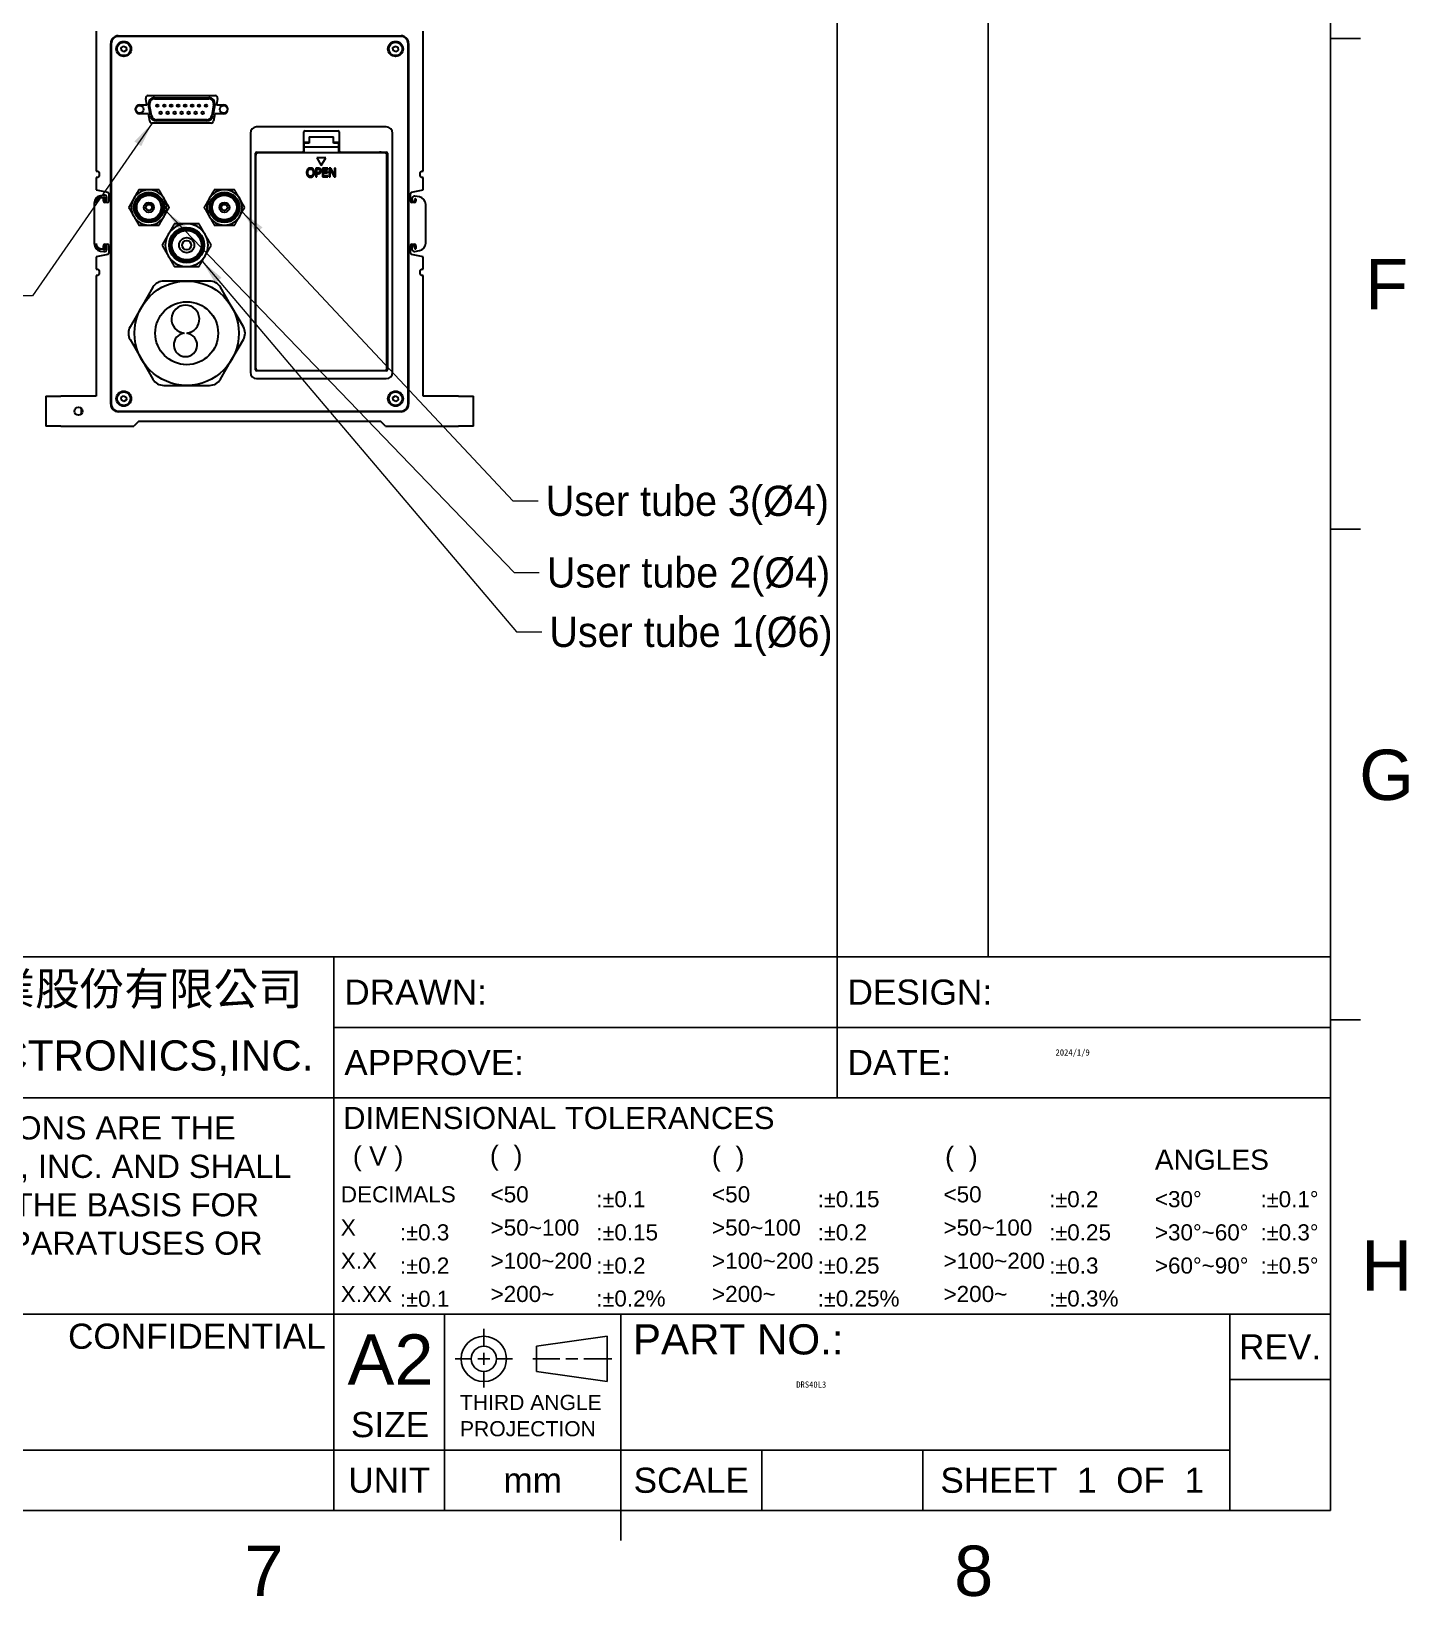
# Model space of a CAD drawing. Header units: millimetres. Extents: x 14 to 2348, y 26 to 1654.
# Drawn here: x 1800 to 2347, y 26 to 648 of the extents above; entities that cross this region are included whole.
import ezdxf
from ezdxf.enums import TextEntityAlignment as Align

# ---------------------------------------------------------------- set-up
doc = ezdxf.new("R2018")
doc.units = ezdxf.units.MM
doc.header["$LTSCALE"] = 4
doc.layers.get('0').update_dxf_attribs({"lineweight": 25})
doc.layers.add('DIM', color=6, linetype='Continuous', lineweight=25, true_color=0xff00ff)
for name, color, linetype, lineweight in [('可見邊線(ISO)', 7, 'Continuous', 30), ('標題 (ISO)', 7, 'Continuous', 50), ('符號(ISO)', 7, 'Continuous', 9)]:
    doc.layers.add(name, color=color, linetype=linetype, lineweight=lineweight)
doc.styles.get("Standard").update_dxf_attribs({"font": 'txt.shx'})
doc.styles.add('temp', font='')
doc.styles.add('TEXTSTYLE_1_25', font='arial.ttf')
doc.styles.add('TEXTSTYLE_1_29', font='arial.ttf')
doc.styles.add('TEXTSTYLE_1_48', font='arial.ttf')
doc.styles.add('TEXTSTYLE_1_49', font='arial.ttf')
doc.styles.add('TEXTSTYLE_1_52', font='arial.ttf')
doc.styles.add('TEXTSTYLE_1_53', font='arial.ttf')
doc.styles.add('TEXTSTYLE_1_57', font='arial.ttf')
doc.styles.add('TEXTSTYLE_1_60', font='arial.ttf')
doc.styles.add('TEXTSTYLE_1_90', font='arial.ttf')
doc.styles.add('TEXTSTYLE_1_91', font='arial.ttf')
doc.styles.add('TEXTSTYLE_1_95', font='arial.ttf')
doc.styles.add('TEXTSTYLE_1_98', font='arial.ttf')
doc.styles.add('目前的-ISO', font='arial.ttf')
doc.styles.get('temp').set_extended_font_data('PMingLiU')
doc.dimstyles.new('工研院N500$7', dxfattribs={"dimscale": 4, "dimtxt": 3, "dimasz": 2.5, "dimexe": 1, "dimexo": 1, "dimgap": 0.762, "dimtad": 1, "dimdec": 3, "dimrnd": 1e-08, "dimdsep": 46, "dimtxsty": 'temp', "dimcen": 0.09, "dimdle": 10, "dimclrd": 7, "dimclre": 1, "dimclrt": 7, "dimazin": 2, "dimtfac": 0.666667, "dimtdec": 3, "dimtmove": 0, "dimatfit": 3, "dimfxl": 1, "dimtolj": 1, "dimlwd": 9, "dimlwe": 15, "dimarcsym": 0})

# ---------------------------------------------------------------- blocks, each defined once
blk = doc.blocks.new('圖框 A2')
at = {"color": 3, "linetype": 'Continuous', "true_color": 0x00ff00}
for p, q in [((579, 405), (579, 15)), ((579, 161.25), (582, 161.25)), ((579, 112.5), (582, 112.5)), ((579, 63.75), (582, 63.75)), ((15, 15), (579, 15)), ((508.5, 15), (508.5, 12))]:
    blk.add_line(p, q, dxfattribs=at)
at = {"color": 1, "true_color": 0xff0000, "style": 'TEXTSTYLE_1_90'}
for s, p in [('F', (584.58, 134.34)), ('G', (584.58, 85.59)), ('H', (584.58, 36.84)), ('7', (473.06, 6.5)), ('8', (543.56, 6.5))]:
    blk.add_text(s, height=5, dxfattribs=at).set_placement(p, align=Align.CENTER)
blk = doc.blocks.new('標題欄框 A2')
at = {"color": 3, "linetype": 'Continuous', "true_color": 0x00ff00}
for p, q in [((350.59, 410.47), (350.59, 75.47)), ((365.59, 410.47), (365.59, 75.47)), ((209.59, 75.47), (399.59, 75.47)), ((300.59, 75.47), (300.59, 61.47)), ((350.59, 75.47), (350.59, 61.47)), ((300.59, 68.47), (399.59, 68.47)), ((209.59, 61.47), (399.59, 61.47)), ((300.59, 61.47), (300.59, 39.97)), ((300.59, 39.97), (300.59, 61.47)), ((209.59, 39.97), (399.59, 39.97)), ((300.59, 39.97), (300.59, 26.47)), ((311.59, 39.97), (311.59, 20.47)), ((329.09, 39.97), (329.09, 20.47)), ((389.59, 39.97), (389.59, 20.47)), ((389.59, 33.47), (399.59, 33.47)), ((209.59, 26.47), (389.59, 26.47)), ((300.59, 26.47), (300.59, 20.47)), ((343.09, 26.47), (343.09, 20.47)), ((359.09, 26.47), (359.09, 20.47))]:
    blk.add_line(p, q, dxfattribs=at)
at = {"color": 1, "linetype": 'Continuous', "true_color": 0xff0000}
for p, q in [((315.48, 36.75), (315.48, 38.5)), ((327.73, 37.78), (320.73, 36.78)), ((327.73, 37.78), (327.73, 33.28)), ((315.48, 36.13), (315.48, 34.93)), ((320.73, 36.78), (320.73, 34.28)), ((314.28, 35.53), (312.63, 35.53)), ((314.88, 35.53), (316.08, 35.53)), ((315.48, 34.33), (315.48, 32.68)), ((316.68, 35.53), (318.33, 35.53)), ((323.02, 35.53), (320.36, 35.53)), ((320.73, 34.28), (327.73, 33.28)), ((323.62, 35.53), (324.82, 35.53)), ((325.42, 35.53), (328.21, 35.53))]:
    blk.add_line(p, q, dxfattribs=at)
for radius in [2.25, 1.25]:
    blk.add_circle((315.48, 35.53), radius, dxfattribs=at)
at = {"color": 1, "true_color": 0xff0000}
for s, height, style, p in [('DRAWN:', 2.5, 'TEXTSTYLE_1_49', (301.62, 70.72)), ('DESIGN:', 2.5, 'TEXTSTYLE_1_49', (351.62, 70.72)), ('APPROVE:', 2.5, 'TEXTSTYLE_1_49', (301.62, 63.72)), ('DATE:', 2.5, 'TEXTSTYLE_1_49', (351.62, 63.72)), (' DIMENSIONAL TOLERANCES', 2.2, 'TEXTSTYLE_1_95', (300.65, 58.37)), ('ANGLES', 2, 'TEXTSTYLE_1_29', (382.15, 54.32)), ('DECIMALS', 1.6, 'TEXTSTYLE_1_60', (301.27, 51.08)), ('PART NO.:', 2.997, 'TEXTSTYLE_1_25', (330.29, 35.97)), ('A2', 5, 'TEXTSTYLE_1_91', (301.94, 32.96)), ('THIRD ANGLE', 1.5, 'TEXTSTYLE_1_98', (313.11, 30.45)), ('SIZE', 2.5, 'TEXTSTYLE_1_49', (302.28, 27.75)), ('PROJECTION', 1.5, 'TEXTSTYLE_1_98', (313.11, 27.84))]:
    blk.add_text(s, height=height, dxfattribs=dict(at, style=style)).set_placement(p)
at = {"color": 1, "true_color": 0xff0000, "style": 'TEXTSTYLE_1_52'}
for s, p in [('REV.', (394.59, 35.47)), ('UNIT', (306.09, 22.22)), ('SCALE', (336.09, 22.22))]:
    blk.add_text(s, height=2.5, dxfattribs=at).set_placement(p, align=Align.CENTER)
at = {"color": 1, "true_color": 0xff0000, "insert": (211.39, 59.63), "char_height": 2.3, "width": 87.6185, "attachment_point": 1, "line_spacing_factor": 0.996}
blk.add_mtext('\\fArial|b0|i0;\\H2.3000;THESE DRAWINGS AND SPECIFICATIONS ARE THE PROPERTY OF DELTA ELECTRONICS, INC. AND SHALL NOT BE REPRODUCED OR USED AS THE BASIS FOR THE MANUFACTURE OR SELL OF APPARATUSES OR DEVICES WITHOUT PERMISSION.', dxfattribs=at)
at = {"color": 1, "true_color": 0xff0000, "insert": (274.17, 39.03), "char_height": 2.5, "attachment_point": 1, "line_spacing_factor": 0.415}
blk.add_mtext('{\\fArial|b0|i0;\\H2.5000;\\fArial|b0|i0;\\H2.5000;CONFIDENTIAL}', dxfattribs=at)
at = {"layer": 'DIM', "color": 6, "true_color": 0xff00ff}
for s, height, style, p in [('( V )', 1.9, 'TEXTSTYLE_1_57', (302.47, 54.74)), ('(  )', 1.9, 'TEXTSTYLE_1_57', (316.08, 54.8)), ('(  )', 1.9, 'TEXTSTYLE_1_57', (338.14, 54.7)), ('(  )', 1.9, 'TEXTSTYLE_1_57', (361.31, 54.7)), ('<50', 1.6, 'TEXTSTYLE_1_48', (316.15, 51.08)), ('<50', 1.6, 'TEXTSTYLE_1_48', (338.15, 51.08)), ('<50', 1.6, 'TEXTSTYLE_1_48', (361.15, 51.08)), ('X', 1.6, 'TEXTSTYLE_1_48', (301.27, 47.78)), ('>50~100', 1.6, 'TEXTSTYLE_1_48', (316.15, 47.78)), ('>50~100', 1.6, 'TEXTSTYLE_1_48', (338.15, 47.78)), ('>50~100', 1.6, 'TEXTSTYLE_1_48', (361.15, 47.78)), ('X.X', 1.6, 'TEXTSTYLE_1_48', (301.27, 44.48)), ('>100~200', 1.6, 'TEXTSTYLE_1_48', (316.15, 44.48)), ('>100~200', 1.6, 'TEXTSTYLE_1_48', (338.15, 44.48)), ('>100~200', 1.6, 'TEXTSTYLE_1_48', (361.15, 44.48)), ('X.XX', 1.6, 'TEXTSTYLE_1_48', (301.27, 41.18)), ('>200~', 1.6, 'TEXTSTYLE_1_48', (316.15, 41.18)), ('>200~', 1.6, 'TEXTSTYLE_1_48', (338.15, 41.18)), ('>200~', 1.6, 'TEXTSTYLE_1_48', (361.15, 41.18))]:
    blk.add_text(s, height=height, dxfattribs=dict(at, style=style)).set_placement(p)
at = {"layer": 'DIM', "color": 6, "true_color": 0xff00ff, "style": 'TEXTSTYLE_1_53'}
for s, p in [('mm', (320.34, 22.22)), ('SHEET  1  OF  1', (373.94, 22.22))]:
    blk.add_text(s, height=2.5, dxfattribs=at).set_placement(p, align=Align.CENTER)
at = {"layer": 'DIM', "color": 6, "true_color": 0xff00ff, "char_height": 1.6, "attachment_point": 7, "style": 'TEXTSTYLE_1_48'}
for s, insert in [(':\\fAIGDT|b0|i0;\\H1.6000;`\\fArial|b0|i0;\\H1.6000;0.1', (326.65, 50.58)), (':\\fAIGDT|b0|i0;\\H1.6000;`\\fArial|b0|i0;\\H1.6000;0.15', (348.65, 50.58)), (':\\fAIGDT|b0|i0;\\H1.6000;`\\fArial|b0|i0;\\H1.6000;0.2', (371.65, 50.58)), ('<30\\fAIGDT|b0|i0;\\H1.6000;~', (382.15, 50.58)), (':\\fAIGDT|b0|i0;\\H1.6000;`\\fArial|b0|i0;\\H1.6000;0.1\\fAIGDT|b0|i0;\\H1.6000;~', (392.65, 50.58)), (':\\fAIGDT|b0|i0;\\H1.6000;`\\fArial|b0|i0;\\H1.6000;0.3', (307.15, 47.28)), (':\\fAIGDT|b0|i0;\\H1.6000;`\\fArial|b0|i0;\\H1.6000;0.15', (326.65, 47.28)), (':\\fAIGDT|b0|i0;\\H1.6000;`\\fArial|b0|i0;\\H1.6000;0.2', (348.65, 47.28)), (':\\fAIGDT|b0|i0;\\H1.6000;`\\fArial|b0|i0;\\H1.6000;0.25', (371.65, 47.28)), ('>30\\fAIGDT|b0|i0;\\H1.6000;~\\fArial|b0|i0;\\H1.6000;~60\\fAIGDT|b0|i0;\\H1.6000;~', (382.15, 47.28)), (':\\fAIGDT|b0|i0;\\H1.6000;`\\fArial|b0|i0;\\H1.6000;0.3\\fAIGDT|b0|i0;\\H1.6000;~', (392.65, 47.28)), (':\\fAIGDT|b0|i0;\\H1.6000;`\\fArial|b0|i0;\\H1.6000;0.2', (307.15, 43.98)), (':\\fAIGDT|b0|i0;\\H1.6000;`\\fArial|b0|i0;\\H1.6000;0.2', (326.65, 43.98)), (':\\fAIGDT|b0|i0;\\H1.6000;`\\fArial|b0|i0;\\H1.6000;0.25', (348.65, 43.98)), (':\\fAIGDT|b0|i0;\\H1.6000;`\\fArial|b0|i0;\\H1.6000;0.3', (371.65, 43.98)), ('>60\\fAIGDT|b0|i0;\\H1.6000;~\\fArial|b0|i0;\\H1.6000;~90\\fAIGDT|b0|i0;\\H1.6000;~', (382.15, 43.98)), (':\\fAIGDT|b0|i0;\\H1.6000;`\\fArial|b0|i0;\\H1.6000;0.5\\fAIGDT|b0|i0;\\H1.6000;~', (392.65, 43.98)), (':\\fAIGDT|b0|i0;\\H1.6000;`\\fArial|b0|i0;\\H1.6000;0.1', (307.15, 40.68)), (':\\fAIGDT|b0|i0;\\H1.6000;`\\fArial|b0|i0;\\H1.6000;0.2%', (326.65, 40.71)), (':\\fAIGDT|b0|i0;\\H1.6000;`\\fArial|b0|i0;\\H1.6000;0.25%', (348.65, 40.71)), (':\\fAIGDT|b0|i0;\\H1.6000;`\\fArial|b0|i0;\\H1.6000;0.3%', (371.65, 40.71))]:
    blk.add_mtext(s, dxfattribs=dict(at, insert=insert))
at = {"layer": '標題 (ISO)', "lineweight": 30, "flags": 104}
for tag, height, p in [('<工程師>', 2.5, (322.23, 73.3)), ('設計師', 2.5, (374.07, 73.3)), ('<審查者>', 2.5, (322.16, 66.65)), ('建立日期', 2.5, (372.28, 66.29)), ('標題', 3, (244.05, 33.25)), ('零件號碼', 3, (346.52, 33.29)), ('<比例>', 2.5, (345.2, 24.88))]:
    blk.add_attdef(tag, text='', height=height, dxfattribs=at).set_placement(p, align=Align.TOP_LEFT)
at = {"layer": '符號(ISO)', "color": 4, "true_color": 0x00ffff, "width": 54.7368, "attachment_point": 1, "style": '目前的-ISO'}
for s, insert, char_height in [('\\fArial|b1|i0;\\H3.2500;台達電子工業股份有限公司', (244.3, 73.93), 3.25), ('DELTA ELECTRONICS,INC.', (244.58, 67.18), 2.9972)]:
    blk.add_mtext(s, dxfattribs=dict(at, insert=insert, char_height=char_height))
at = {"layer": '符號(ISO)', "color": 7, "lineweight": 30, "flags": 104}
blk.add_attdef('<版次>', text='', height=2, dxfattribs=at).set_placement((392.69, 32.46), align=Align.TOP_LEFT)

msp = doc.modelspace()

# ---------------------------------------------------------------- linework, layer by layer
at = {"layer": '可見邊線(ISO)'}
for p, q in [((1825.47705, 647.87597), (1825.47705, 592.23393)), ((1955.47705, 592.23393), (1955.47705, 647.87597)), ((1831.27705, 499.67597), (1831.27705, 643.07597)), ((1831.47705, 642.87597), (1831.47705, 499.87597)), ((1834.27705, 646.07597), (1946.67705, 646.07597)), ((1946.47705, 645.87597), (1834.47705, 645.87597)), ((1835.44441, 641.39269), (1836.40822, 642.02862)), ((1835.51324, 640.24004), (1835.44441, 641.39269)), ((1836.40822, 642.02862), (1837.44085, 641.51191)), ((1837.44085, 641.51191), (1837.50969, 640.35926)), ((1943.44441, 641.39269), (1944.40822, 642.02862)), ((1943.51324, 640.24004), (1943.44441, 641.39269)), ((1944.40822, 642.02862), (1945.44085, 641.51191)), ((1945.44085, 641.51191), (1945.50969, 640.35926)), ((1949.47705, 499.87597), (1949.47705, 642.87597)), ((1949.67705, 643.07597), (1949.67705, 499.67597)), ((1836.54588, 639.72333), (1835.51324, 640.24004)), ((1837.50969, 640.35926), (1836.54588, 639.72333)), ((1944.54588, 639.72333), (1943.51324, 640.24004)), ((1945.50969, 640.35926), (1944.54588, 639.72333)), ((1846.1688, 622.37597), (1872.78529, 622.37597)), ((1842.81705, 618.62597), (1845.63827, 618.62597)), ((1845.63827, 618.62597), (1845.18399, 621.20232)), ((1847.1064, 614.23922), (1846.32351, 618.67922)), ((1847.52622, 614.34868), (1846.75743, 618.70868)), ((1848.68705, 621.49597), (1870.26705, 621.49597)), ((1848.72705, 621.05597), (1870.22705, 621.05597)), ((1872.19666, 618.70868), (1871.42788, 614.34868)), ((1872.63059, 618.67922), (1871.84769, 614.23922)), ((1873.7701, 621.20232), (1873.31582, 618.62597)), ((1873.31582, 618.62597), (1876.13705, 618.62597)), ((1846.25542, 615.12597), (1842.81705, 615.12597)), ((1846.77094, 612.20232), (1846.25542, 615.12597)), ((1871.19835, 611.37597), (1847.75574, 611.37597)), ((1869.48416, 612.25597), (1849.46994, 612.25597)), ((1869.45826, 612.69597), (1849.49583, 612.69597)), ((1872.69868, 615.12597), (1872.18316, 612.20232)), ((1876.13705, 615.12597), (1872.69868, 615.12597)), ((1940.77705, 609.87597), (1889.27705, 609.87597)), ((1886.77705, 607.37597), (1886.77705, 512.37597)), ((1908.02705, 600.37597), (1908.02705, 607.87597)), ((1908.02705, 603.87597), (1910.17705, 603.87597)), ((1908.17705, 603.41759), (1908.17705, 603.87597)), ((1908.52705, 608.37597), (1921.52705, 608.37597)), ((1910.17705, 605.91708), (1919.77705, 605.91708)), ((1910.17705, 605.91708), (1910.17705, 603.41759)), ((1919.77705, 603.41759), (1919.77705, 605.91708)), ((1919.77705, 603.87597), (1922.02705, 603.87597)), ((1921.77705, 603.41759), (1921.77705, 603.87597)), ((1922.02705, 607.87597), (1922.02705, 600.37597)), ((1943.27705, 512.37597), (1943.27705, 607.37597)), ((1888.77705, 513.37597), (1888.77705, 599.37597)), ((1888.87705, 598.57597), (1888.87705, 514.07597)), ((1889.27705, 599.87597), (1907.52705, 599.87597)), ((1940.07705, 599.57597), (1889.87705, 599.57597)), ((1899.02705, 599.57597), (1899.02705, 599.87597)), ((1910.17705, 603.41759), (1908.17705, 603.41759)), ((1908.17705, 601.91708), (1908.17705, 603.41759)), ((1908.17705, 601.91708), (1921.77705, 601.91708)), ((1908.17705, 601.72), (1908.17705, 601.91708)), ((1908.17705, 599.72068), (1908.17705, 601.72)), ((1908.17705, 599.57597), (1908.17705, 599.72068)), ((1916.72705, 597.57597), (1913.22705, 597.57597)), ((1913.22705, 597.57597), (1914.97705, 594.54488)), ((1914.97705, 594.54488), (1916.72705, 597.57597)), ((1921.77705, 603.41759), (1919.77705, 603.41759)), ((1921.77705, 603.41759), (1921.77705, 601.91708)), ((1921.77705, 601.91708), (1921.77705, 601.72)), ((1921.77705, 601.72), (1921.77705, 599.72068)), ((1921.77705, 599.72068), (1921.77705, 599.57597)), ((1922.52705, 599.87597), (1940.77705, 599.87597)), ((1939.77705, 599.87597), (1939.77705, 599.57597)), ((1941.07705, 514.07597), (1941.07705, 598.57597)), ((1941.27705, 599.37597), (1941.27705, 513.37597)), ((1825.47705, 592.23393), (1826.17705, 592.23393)), ((1826.67705, 591.73393), (1826.67705, 590.33393)), ((1913.61724, 593.47114), (1912.73799, 593.47114)), ((1912.73799, 593.47114), (1912.73799, 589.97114)), ((1913.20314, 591.67292), (1913.20314, 593.06838)), ((1913.20314, 593.06838), (1913.58888, 593.06838)), ((1913.52081, 591.67292), (1913.20314, 591.67292)), ((1913.20314, 589.97114), (1913.20314, 591.27584)), ((1913.20314, 591.27584), (1913.59739, 591.27584)), ((1915.39277, 593.47114), (1915.39277, 589.97114)), ((1917.5824, 593.47114), (1915.39277, 593.47114)), ((1915.85792, 592.09837), (1915.85792, 593.05704)), ((1915.85792, 593.05704), (1917.5824, 593.05704)), ((1917.46611, 592.09837), (1915.85792, 592.09837)), ((1915.85792, 590.38524), (1915.85792, 591.68427)), ((1915.85792, 591.68427), (1917.46611, 591.68427)), ((1917.46611, 591.68427), (1917.46611, 592.09837)), ((1917.5824, 593.05704), (1917.5824, 593.47114)), ((1918.75379, 593.47114), (1918.09293, 593.47114)), ((1918.09293, 593.47114), (1918.09293, 589.97114)), ((1918.52689, 589.97114), (1918.52689, 592.98897)), ((1918.52689, 592.98897), (1920.07551, 589.97114)), ((1920.16343, 590.70007), (1918.75379, 593.47114)), ((1920.59739, 593.47114), (1920.16343, 593.47114)), ((1920.16343, 593.47114), (1920.16343, 590.70007)), ((1920.59739, 589.97114), (1920.59739, 593.47114)), ((1954.27705, 590.33393), (1954.27705, 591.73393)), ((1954.77705, 592.23393), (1955.47705, 592.23393)), ((1825.47705, 589.83393), (1825.47705, 584.83393)), ((1826.17705, 589.83393), (1825.47705, 589.83393)), ((1912.73799, 589.97114), (1913.20314, 589.97114)), ((1915.39277, 589.97114), (1917.5824, 589.97114)), ((1917.5824, 590.38524), (1915.85792, 590.38524)), ((1917.5824, 589.97114), (1917.5824, 590.38524)), ((1918.09293, 589.97114), (1918.52689, 589.97114)), ((1920.07551, 589.97114), (1920.59739, 589.97114)), ((1955.47705, 589.83393), (1954.77705, 589.83393)), ((1955.47705, 584.83393), (1955.47705, 589.83393)), ((1824.72705, 579.58858), (1824.72705, 563.50294)), ((1825.47705, 584.83393), (1830.07673, 583.89812)), ((1825.47705, 579.62675), (1825.47705, 579.79835)), ((1827.12975, 581.76797), (1828.39022, 581.99022)), ((1827.89022, 581.73046), (1827.12975, 581.59637)), ((1828.5534, 582.78057), (1827.2061, 582.543)), ((1828.47705, 580.33393), (1828.47705, 581.23806)), ((1828.97705, 581.49782), (1828.97705, 580.48751)), ((1828.97705, 580.48751), (1829.72705, 580.48751)), ((1829.97705, 579.83393), (1828.97705, 579.83393)), ((1829.72705, 580.48751), (1829.72705, 581.79576)), ((1830.47705, 583.40816), (1830.47705, 580.33393)), ((1950.47705, 580.33393), (1950.47705, 583.40816)), ((1950.87736, 583.89812), (1955.47705, 584.83393)), ((1950.97705, 581.36542), (1950.97705, 580.05718)), ((1950.97705, 580.05718), (1951.97705, 580.05718)), ((1951.97705, 579.83393), (1950.97705, 579.83393)), ((1951.97705, 580.05718), (1951.97705, 580.76955)), ((1953.99799, 582.0245), (1952.1507, 582.35023)), ((1952.47705, 581.23806), (1952.47705, 580.33393)), ((1956.47705, 563.66077), (1956.47705, 579.07008)), ((1825.47705, 563.29316), (1825.47705, 563.48315)), ((1827.12975, 561.51354), (1827.89022, 561.37945)), ((1828.39022, 561.10129), (1827.12975, 561.32355)), ((1827.2061, 560.54852), (1828.5534, 560.31095)), ((1828.47705, 561.87185), (1828.47705, 562.77597)), ((1828.97705, 563.27597), (1829.97705, 563.27597)), ((1829.72705, 562.60401), (1828.97705, 562.60401)), ((1828.97705, 562.60401), (1828.97705, 561.5937)), ((1829.72705, 561.29576), (1829.72705, 562.60401)), ((1830.47705, 562.77597), (1830.47705, 559.70175)), ((1888.77705, 563.37597), (1888.87705, 563.37597)), ((1941.07705, 563.37597), (1941.27705, 563.37597)), ((1950.47705, 559.70175), (1950.47705, 562.77597)), ((1950.97705, 563.27597), (1951.97705, 563.27597)), ((1951.97705, 562.67367), (1950.97705, 562.67367)), ((1950.97705, 562.67367), (1950.97705, 561.36542)), ((1951.97705, 561.9613), (1951.97705, 562.67367)), ((1952.1507, 560.38061), (1953.99799, 560.70634)), ((1952.47705, 562.77597), (1952.47705, 561.87185)), ((1952.65938, 561.48573), (1952.56387, 561.4689)), ((1830.07673, 559.21179), (1825.47705, 558.27597)), ((1825.47705, 558.27597), (1825.47705, 553.27597)), ((1888.87705, 557.37597), (1888.77705, 557.37597)), ((1941.27705, 557.37597), (1941.07705, 557.37597)), ((1955.47705, 558.27597), (1950.87736, 559.21179)), ((1955.47705, 553.27597), (1955.47705, 558.27597)), ((1825.47705, 553.27597), (1826.17705, 553.27597)), ((1825.47705, 550.87597), (1825.47705, 502.87597)), ((1826.17705, 550.87597), (1825.47705, 550.87597)), ((1826.67705, 552.77597), (1826.67705, 551.37597)), ((1861.47705, 548.62597), (1852.38378, 548.62597)), ((1870.57031, 548.62597), (1861.47705, 548.62597)), ((1888.77705, 551.37597), (1888.87705, 551.37597)), ((1941.07705, 551.37597), (1941.27705, 551.37597)), ((1954.27705, 551.37597), (1954.27705, 552.77597)), ((1954.77705, 553.27597), (1955.47705, 553.27597)), ((1955.47705, 550.87597), (1954.77705, 550.87597)), ((1955.47705, 502.87597), (1955.47705, 550.87597)), ((1848.05365, 546.12597), (1843.50702, 538.25097)), ((1879.44708, 538.25097), (1874.90044, 546.12597)), ((1843.50702, 538.25097), (1838.96039, 530.37597)), ((1883.99371, 530.37597), (1879.44708, 538.25097)), ((1888.87705, 538.37597), (1888.77705, 538.37597)), ((1941.27705, 538.37597), (1941.07705, 538.37597)), ((1888.77705, 532.37597), (1888.87705, 532.37597)), ((1941.07705, 532.37597), (1941.27705, 532.37597)), ((1838.96039, 525.37597), (1843.50702, 517.50097)), ((1879.44708, 517.50097), (1883.99371, 525.37597)), ((1888.87705, 526.37597), (1888.77705, 526.37597)), ((1941.27705, 526.37597), (1941.07705, 526.37597)), ((1843.50702, 517.50097), (1848.05365, 509.62597)), ((1874.90044, 509.62597), (1879.44708, 517.50097)), ((1940.77705, 512.87597), (1889.27705, 512.87597)), ((1889.87705, 513.07597), (1940.07705, 513.07597)), ((1900.02705, 512.87597), (1900.02705, 513.07597)), ((1900.17705, 512.87597), (1900.17705, 513.07597)), ((1904.77705, 513.07597), (1904.77705, 512.87597)), ((1905.02705, 513.07597), (1905.02705, 512.87597)), ((1925.02705, 512.87597), (1925.02705, 513.07597)), ((1925.17705, 512.87597), (1925.17705, 513.07597)), ((1929.77705, 513.07597), (1929.77705, 512.87597)), ((1930.02705, 513.07597), (1930.02705, 512.87597)), ((1852.38378, 507.12597), (1861.47705, 507.12597)), ((1861.47705, 507.12597), (1870.57031, 507.12597)), ((1889.27705, 509.87597), (1940.77705, 509.87597)), ((1805.47705, 502.87597), (1811.47705, 502.87597)), ((1805.47705, 502.87597), (1805.47705, 490.87597)), ((1825.47705, 502.87597), (1811.47705, 502.87597)), ((1835.44441, 502.39269), (1836.40822, 503.02862)), ((1835.51324, 501.24004), (1835.44441, 502.39269)), ((1836.54588, 500.72333), (1835.51324, 501.24004)), ((1836.40822, 503.02862), (1837.44085, 502.51191)), ((1837.50969, 501.35926), (1836.54588, 500.72333)), ((1837.44085, 502.51191), (1837.50969, 501.35926)), ((1943.44441, 502.39269), (1944.40822, 503.02862)), ((1943.51324, 501.24004), (1943.44441, 502.39269)), ((1944.54588, 500.72333), (1943.51324, 501.24004)), ((1944.40822, 503.02862), (1945.44085, 502.51191)), ((1945.50969, 501.35926), (1944.54588, 500.72333)), ((1945.44085, 502.51191), (1945.50969, 501.35926)), ((1969.47705, 502.87597), (1955.47705, 502.87597)), ((1969.47705, 502.87597), (1975.47705, 502.87597)), ((1975.47705, 490.87597), (1975.47705, 502.87597)), ((1946.67705, 496.67597), (1834.27705, 496.67597)), ((1834.47705, 496.87597), (1946.47705, 496.87597)), ((1842.47705, 492.87597), (1840.47705, 490.87597)), ((1842.47705, 492.87597), (1938.47705, 492.87597)), ((1940.47705, 490.87597), (1938.47705, 492.87597)), ((1811.47705, 490.87597), (1805.47705, 490.87597)), ((1811.47705, 490.87597), (1840.47705, 490.87597)), ((1940.47705, 490.87597), (1969.47705, 490.87597)), ((1975.47705, 490.87597), (1969.47705, 490.87597))]:
    msp.add_line(p, q, dxfattribs=at)
for centre, radius in [((1836.47705, 640.87597), 3), ((1836.47705, 640.87597), 2.675), ((1944.47705, 640.87597), 3), ((1944.47705, 640.87597), 2.675), ((1842.81705, 616.87597), 1.525), ((1849.78205, 618.29597), 0.5), ((1852.55205, 618.29597), 0.5), ((1855.32205, 618.29597), 0.5), ((1858.09205, 618.29597), 0.5), ((1860.86205, 618.29597), 0.5), ((1863.63205, 618.29597), 0.5), ((1866.40205, 618.29597), 0.5), ((1869.17205, 618.29597), 0.5), ((1876.13705, 616.87597), 1.525), ((1851.16705, 615.45597), 0.5), ((1853.93705, 615.45597), 0.5), ((1856.70705, 615.45597), 0.5), ((1859.47705, 615.45597), 0.5), ((1862.24705, 615.45597), 0.5), ((1865.01705, 615.45597), 0.5), ((1867.78705, 615.45597), 0.5), ((1846.47705, 577.87597), 6), ((1846.47705, 577.87597), 5.3865), ((1846.47705, 577.87597), 5.25), ((1846.47705, 577.87597), 4.875), ((1846.47705, 577.87597), 2), ((1846.47705, 577.87597), 1.2), ((1876.47705, 577.87597), 6), ((1876.47705, 577.87597), 5.3865), ((1876.47705, 577.87597), 5.25), ((1876.47705, 577.87597), 4.875), ((1876.47705, 577.87597), 2), ((1876.47705, 577.87597), 1.2), ((1861.47705, 562.87597), 7), ((1861.47705, 562.87597), 6.3865), ((1861.47705, 562.87597), 6.25), ((1861.47705, 562.87597), 5.875), ((1861.47705, 562.87597), 3), ((1861.47705, 562.87597), 1.8), ((1861.47705, 527.87597), 20.75), ((1861.47705, 527.87597), 12.5), ((1836.47705, 501.87597), 3), ((1836.47705, 501.87597), 2.675), ((1944.47705, 501.87597), 3), ((1944.47705, 501.87597), 2.675), ((1818.47705, 496.87597), 1.621)]:
    msp.add_circle(centre, radius, dxfattribs=at)
for centre, radius, start, end in [((1834.27705, 643.07597), 3, 90, 180), ((1834.47705, 642.87597), 3, 90, 180), ((1946.47705, 642.87597), 3, 0, 90), ((1946.67705, 643.07597), 3, 0, 90), ((1846.1688, 621.37597), 1, 90, 190), ((1872.78529, 621.37597), 1, 350, 90), ((1842.81705, 616.87597), 1.75, 90, 270), ((1848.68705, 619.09597), 2.4, 90, 190), ((1848.72705, 619.05597), 2, 90, 190), ((1870.22705, 619.05597), 2, 350, 90), ((1870.26705, 619.09597), 2.4, 350, 90), ((1876.13705, 616.87597), 1.75, 270, 90), ((1847.75574, 612.37597), 1, 190, 270), ((1849.46994, 614.65597), 2.4, 190, 270), ((1849.49583, 614.69597), 2, 190, 270), ((1869.45826, 614.69597), 2, 270, 350), ((1869.48416, 614.65597), 2.4, 270, 350), ((1871.19835, 612.37597), 1, 270, 350), ((1889.27705, 607.37597), 2.5, 90, 180), ((1940.77705, 607.37597), 2.5, 0, 90), ((1908.52705, 607.87597), 0.5, 90, 180), ((1921.52705, 607.87597), 0.5, 0, 90), ((1889.27705, 599.37597), 0.5, 90, 180), ((1889.87705, 598.57597), 1, 90, 180), ((1907.52705, 600.37597), 0.5, 270, 0), ((1922.52705, 600.37597), 0.5, 180, 270), ((1938.07705, 597.87597), 2, 58.21166938, 90), ((1940.07705, 598.57597), 1, 0, 90), ((1940.77705, 599.37597), 0.5, 0, 90), ((1826.17705, 591.73393), 0.5, 0, 90), ((1954.77705, 591.73393), 0.5, 90, 180), ((1826.17705, 590.33393), 0.5, 270, 0), ((1846.47705, 577.87597), 7, 90, 150), ((1846.47705, 577.87597), 7, 30, 90), ((1876.47705, 577.87597), 7, 90, 150), ((1876.47705, 577.87597), 7, 30, 90), ((1954.77705, 590.33393), 0.5, 180, 270), ((1827.72705, 579.58858), 3, 100, 180), ((1827.47705, 579.79835), 2, 100, 180), ((1827.47705, 579.62675), 2, 100, 180), ((1827.97705, 581.23806), 0.5, 0, 100), ((1828.47705, 581.49782), 0.5, 0, 100), ((1828.97705, 580.33393), 0.5, 180, 270), ((1828.72705, 581.79576), 1, 0, 100), ((1829.97705, 580.33393), 0.5, 270, 0), ((1829.97705, 583.40816), 0.5, 0, 78.5), ((1846.47705, 577.87597), 7, 150, 210), ((1846.47705, 577.87597), 7, 330, 30), ((1876.47705, 577.87597), 7, 150, 210), ((1876.47705, 577.87597), 7, 330, 30), ((1950.97705, 583.40816), 0.5, 101.5, 180), ((1950.97705, 580.33393), 0.5, 180, 270), ((1951.97705, 581.36542), 1, 80, 180), ((1952.47705, 580.76955), 0.5, 89.88628032, 180), ((1951.97705, 580.33393), 0.5, 270, 0), ((1952.97705, 581.23806), 0.5, 176.38951256, 180), ((1953.47705, 579.07008), 3, 0, 80), ((1846.47705, 577.87597), 7, 210, 270), ((1846.47705, 577.87597), 7, 270, 330), ((1876.47705, 577.87597), 7, 210, 270), ((1876.47705, 577.87597), 7, 270, 330), ((1861.47705, 562.87597), 8.5, 150, 210), ((1861.47705, 562.87597), 8.5, 90, 150), ((1861.47705, 562.87597), 8.5, 30, 90), ((1861.47705, 562.87597), 8.5, 330, 30), ((1827.72705, 563.50294), 3, 180, 260), ((1827.47705, 563.48315), 2, 180, 260), ((1827.47705, 563.29316), 2, 180, 260), ((1827.97705, 561.87185), 0.5, 260, 0), ((1828.47705, 561.5937), 0.5, 260, 0), ((1828.97705, 562.77597), 0.5, 90, 180), ((1828.72705, 561.29576), 1, 260, 0), ((1829.97705, 562.77597), 0.5, 0, 90), ((1950.97705, 562.77597), 0.5, 90, 180), ((1951.97705, 561.36542), 1, 180, 280), ((1951.97705, 562.77597), 0.5, 0, 90), ((1952.47705, 561.9613), 0.5, 180, 280), ((1952.97705, 561.87185), 0.5, 180, 230.55447794), ((1953.47705, 563.66077), 3, 280, 0), ((1829.97705, 559.70175), 0.5, 281.5, 0), ((1861.47705, 562.87597), 8.5, 210, 270), ((1861.47705, 562.87597), 8.5, 270, 330), ((1950.97705, 559.70175), 0.5, 180, 258.5), ((1826.17705, 552.77597), 0.5, 0, 90), ((1826.17705, 551.37597), 0.5, 270, 0), ((1852.38378, 543.62597), 5, 90, 150), ((1870.57031, 543.62597), 5, 30, 90), ((1954.77705, 552.77597), 0.5, 90, 180), ((1954.77705, 551.37597), 0.5, 180, 270), ((1860.97777, 533.45285), 5.55, 275.16352912, 264.83647088), ((1843.29051, 527.87597), 5, 150, 210), ((1879.66358, 527.87597), 5, 330, 30), ((1860.97777, 523.25285), 4.65, 96.16380836, 83.83619164), ((1860.97777, 527.90285), 0.5, 177.41823544, 183.08190418), ((1860.97777, 527.90285), 0.5, 356.91809582, 2.58176456), ((1889.27705, 512.37597), 2.5, 180, 270), ((1889.27705, 513.37597), 0.5, 180, 270), ((1889.87705, 514.07597), 1, 180, 270), ((1940.07705, 514.07597), 1, 270, 0), ((1940.77705, 513.37597), 0.5, 270, 0), ((1940.77705, 512.37597), 2.5, 270, 0), ((1852.38378, 512.12597), 5, 210, 270), ((1870.57031, 512.12597), 5, 270, 330), ((1834.27705, 499.67597), 3, 180, 270), ((1834.47705, 499.87597), 3, 180, 270), ((1946.47705, 499.87597), 3, 270, 0), ((1946.67705, 499.67597), 3, 270, 0)]:
    msp.add_arc(centre, radius, start, end, dxfattribs=at)
for points in [[(1909.55282, 593.07122), (1909.35144, 592.83013), (1909.13304, 592.16077), (1909.13304, 591.72114)], [(1909.13304, 591.72114), (1909.13304, 591.29002), (1909.3486, 590.60647), (1909.54998, 590.37389)], [(1910.67883, 593.54488), (1910.32713, 593.54488), (1909.75703, 593.3038), (1909.55282, 593.07122)], [(1909.61805, 591.72114), (1909.61805, 592.0615), (1909.76554, 592.60039), (1909.90452, 592.77908)], [(1910.68167, 590.30015), (1910.19666, 590.30015), (1909.61805, 591.03192), (1909.61805, 591.72114)], [(1909.90452, 592.77908), (1910.04917, 592.96628), (1910.42924, 593.14213), (1910.68167, 593.14213)], [(1911.80768, 593.07122), (1911.60914, 593.29529), (1911.03621, 593.54488), (1910.67883, 593.54488)], [(1910.68167, 593.14213), (1910.92559, 593.14213), (1911.317, 592.9606), (1911.45598, 592.77908)], [(1911.74245, 591.72114), (1911.74245, 591.03192), (1911.16668, 590.30015), (1910.68167, 590.30015)], [(1911.45598, 592.77908), (1911.59212, 592.60323), (1911.74245, 592.06717), (1911.74245, 591.72114)], [(1912.22745, 591.72114), (1912.22745, 592.15793), (1912.00622, 592.83864), (1911.80768, 593.07122)], [(1911.80768, 590.37389), (1912.01189, 590.60647), (1912.22745, 591.29569), (1912.22745, 591.72114)], [(1914.26676, 591.88281), (1914.1533, 591.76368), (1913.80444, 591.67292), (1913.52081, 591.67292)], [(1913.58888, 593.06838), (1913.80727, 593.06838), (1914.10225, 593.00882), (1914.21287, 592.93508)], [(1913.59739, 591.27584), (1913.97178, 591.27584), (1914.46246, 591.4602), (1914.64398, 591.63889)], [(1914.53337, 593.25274), (1914.36603, 593.36903), (1913.92924, 593.47114), (1913.61724, 593.47114)], [(1914.21287, 592.93508), (1914.3405, 592.84999), (1914.4653, 592.58338), (1914.4653, 592.40185)], [(1914.4653, 592.40185), (1914.4653, 592.23451), (1914.3717, 591.98775), (1914.26676, 591.88281)], [(1914.95031, 592.41603), (1914.95031, 592.70817), (1914.72907, 593.11944), (1914.53337, 593.25274)], [(1914.64398, 591.63889), (1914.78864, 591.7807), (1914.95031, 592.18913), (1914.95031, 592.41603)], [(1909.54998, 590.37389), (1909.75703, 590.13848), (1910.32429, 589.8974), (1910.67883, 589.8974)], [(1910.67883, 589.8974), (1911.02202, 589.8974), (1911.59212, 590.12997), (1911.80768, 590.37389)]]:
    msp.add_open_spline(points, degree=2, dxfattribs=at)
for points, weights in [([(1842.4356, 584.87597), (1841.35269, 583.00033), (1840.41487, 581.37597)], [1.01001874936, 1.04314139574, 1]), ([(1846.47705, 584.87597), (1844.6014, 584.87597), (1842.4356, 584.87597)], [1, 1.04314139574, 1.01001874936]), ([(1850.5185, 584.87597), (1848.35269, 584.87597), (1846.47705, 584.87597)], [1.01001874936, 1.04314139574, 1]), ([(1852.53923, 581.37597), (1851.6014, 583.00033), (1850.5185, 584.87597)], [1, 1.04314139574, 1.01001874936]), ([(1872.4356, 584.87597), (1871.35269, 583.00033), (1870.41487, 581.37597)], [1.01001874936, 1.04314139574, 1]), ([(1876.47705, 584.87597), (1874.6014, 584.87597), (1872.4356, 584.87597)], [1, 1.04314139574, 1.01001874936]), ([(1880.5185, 584.87597), (1878.35269, 584.87597), (1876.47705, 584.87597)], [1.01001874936, 1.04314139574, 1]), ([(1882.53923, 581.37597), (1881.6014, 583.00033), (1880.5185, 584.87597)], [1, 1.04314139574, 1.01001874936]), ([(1840.41487, 581.37597), (1839.47705, 579.75162), (1838.39414, 577.87597)], [1, 1.04314139574, 1.01001874936]), ([(1854.55995, 577.87597), (1853.47705, 579.75162), (1852.53923, 581.37597)], [1.01001874936, 1.04314139574, 1]), ([(1870.41487, 581.37597), (1869.47705, 579.75162), (1868.39414, 577.87597)], [1, 1.04314139574, 1.01001874936]), ([(1884.55995, 577.87597), (1883.47705, 579.75162), (1882.53923, 581.37597)], [1.01001874936, 1.04314139574, 1]), ([(1838.39414, 577.87597), (1839.47705, 576.00033), (1840.41487, 574.37597)], [1.01001874936, 1.04314139574, 1]), ([(1840.41487, 574.37597), (1841.35269, 572.75162), (1842.4356, 570.87597)], [1, 1.04314139574, 1.01001874936]), ([(1850.5185, 570.87597), (1851.6014, 572.75162), (1852.53923, 574.37597)], [1.01001874936, 1.04314139574, 1]), ([(1852.53923, 574.37597), (1853.47705, 576.00033), (1854.55995, 577.87597)], [1, 1.04314139574, 1.01001874936]), ([(1868.39414, 577.87597), (1869.47705, 576.00033), (1870.41487, 574.37597)], [1.01001874936, 1.04314139574, 1]), ([(1870.41487, 574.37597), (1871.35269, 572.75162), (1872.4356, 570.87597)], [1, 1.04314139574, 1.01001874936]), ([(1880.5185, 570.87597), (1881.6014, 572.75162), (1882.53923, 574.37597)], [1.01001874936, 1.04314139574, 1]), ([(1882.53923, 574.37597), (1883.47705, 576.00033), (1884.55995, 577.87597)], [1, 1.04314139574, 1.01001874936]), ([(1842.4356, 570.87597), (1844.6014, 570.87597), (1846.47705, 570.87597)], [1.01001874936, 1.04314139574, 1]), ([(1846.47705, 570.87597), (1848.35269, 570.87597), (1850.5185, 570.87597)], [1, 1.04314139574, 1.01001874936]), ([(1854.11583, 567.12597), (1852.97705, 565.15354), (1851.66209, 562.87597)], [1, 1.04314139574, 1.01001874936]), ([(1856.56957, 571.37597), (1855.25462, 569.0984), (1854.11583, 567.12597)], [1.01001874936, 1.04314139574, 1]), ([(1861.47705, 571.37597), (1859.19948, 571.37597), (1856.56957, 571.37597)], [1, 1.04314139574, 1.01001874936]), ([(1866.38453, 571.37597), (1863.75462, 571.37597), (1861.47705, 571.37597)], [1.01001874936, 1.04314139574, 1]), ([(1868.83826, 567.12597), (1867.69948, 569.0984), (1866.38453, 571.37597)], [1, 1.04314139574, 1.01001874936]), ([(1871.292, 562.87597), (1869.97705, 565.15354), (1868.83826, 567.12597)], [1.01001874936, 1.04314139574, 1]), ([(1872.4356, 570.87597), (1874.6014, 570.87597), (1876.47705, 570.87597)], [1.01001874936, 1.04314139574, 1]), ([(1876.47705, 570.87597), (1878.35269, 570.87597), (1880.5185, 570.87597)], [1, 1.04314139574, 1.01001874936]), ([(1851.66209, 562.87597), (1852.97705, 560.5984), (1854.11583, 558.62597)], [1.01001874936, 1.04314139574, 1]), ([(1868.83826, 558.62597), (1869.97705, 560.5984), (1871.292, 562.87597)], [1, 1.04314139574, 1.01001874936]), ([(1854.11583, 558.62597), (1855.25462, 556.65354), (1856.56957, 554.37597)], [1, 1.04314139574, 1.01001874936]), ([(1856.56957, 554.37597), (1859.19948, 554.37597), (1861.47705, 554.37597)], [1.01001874936, 1.04314139574, 1]), ([(1861.47705, 554.37597), (1863.75462, 554.37597), (1866.38453, 554.37597)], [1, 1.04314139574, 1.01001874936]), ([(1866.38453, 554.37597), (1867.69948, 556.65354), (1868.83826, 558.62597)], [1.01001874936, 1.04314139574, 1])]:
    msp.add_rational_spline(points, weights, degree=2, dxfattribs=at)
msp.add_open_spline([(1819.50818, 495.62521), (1819.52146, 495.69392), (1819.53384, 495.76285), (1819.60112, 496.17054), (1819.6347, 496.51476), (1819.6347, 496.87597), (1819.6347, 497.22022), (1819.59562, 497.62015), (1819.5314, 498.00259), (1819.52019, 498.06461), (1819.50818, 498.12674)], degree=3, knots=[-0.1305096211, -0.1305096211, -0.1305096211, -0.1305096211, -0.1083639405, -0.1083639405, 0, 0, 0, 0.1032748386, 0.1032748386, 0.1232079746, 0.1232079746, 0.1232079746, 0.1232079746], dxfattribs=at)

# ---------------------------------------------------------------- block references
at = {"xscale": 4, "yscale": 4, "zscale": 4}
msp.add_blockref('圖框 A2', (0, 0), dxfattribs=at)
ref = msp.add_blockref('標題欄框 A2', (717.63469, -21.89753), dxfattribs=dict(xscale=4, yscale=4, zscale=4))
lines = msp.add_mtext('2024/1/9', dxfattribs={"layer": '標題 (ISO)', "insert": (2206.75592, 243.26988), "char_height": 2.5, "attachment_point": 1})
ref.add_attrib('建立日期', '', (2206.75592, 243.26988), dxfattribs={"flags": 104}).embed_mtext(lines)
lines = msp.add_mtext('DRS40L3', dxfattribs={"layer": '標題 (ISO)', "insert": (2103.72989, 111.26439), "char_height": 2.5, "attachment_point": 1})
ref.add_attrib('零件號碼', '', (2103.72989, 111.26439), dxfattribs={"flags": 104}).embed_mtext(lines)

# ---------------------------------------------------------------- texts
at = {"layer": '符號(ISO)', "color": 7, "char_height": 12.0000005, "attachment_point": 1, "line_spacing_factor": 0.3, "style": 'temp'}
for s, insert, width in [('{\\f新細明體|b0|i0;User tube 3(Ø4)}', (2004.1738, 467.26132), 127.1126726), ('{\\f新細明體|b0|i0;User tube 2(Ø4)}', (2004.65303, 438.80755), 131.9419855), ('{\\f新細明體|b0|i0;User tube 1(Ø6)}', (2005.61798, 415.17646), 126.6336804)]:
    msp.add_mtext(s, dxfattribs=dict(at, insert=insert, width=width))

# ---------------------------------------------------------------- leaders
at = {"layer": '符號(ISO)', "color": 7, "linetype": 'Continuous', "lineweight": 9, "annotation_type": 0, "has_hookline": 1}
for points, hookline_direction, text_width in [([(1847.75574, 611.37597), (1800.19249, 542.77085), (1790.19249, 542.77085)], 1, 86.12791), ([(1853.54959, 576.12597), (1991.60503, 432.80755), (2001.60503, 432.80755)], 0, 108.85466), ([(1883.54959, 576.12597), (1991.1258, 461.26132), (2001.1258, 461.26132)], 0, 108.85466), ([(1867.61139, 556.50097), (1992.56998, 409.17646), (2002.56998, 409.17646)], 0, 108.85466)]:
    msp.add_leader(points, dimstyle='工研院N500$7', override={"dimtad": 0}, dxfattribs=dict(at, hookline_direction=hookline_direction, text_width=text_width))

doc.saveas('drawing.dxf')
